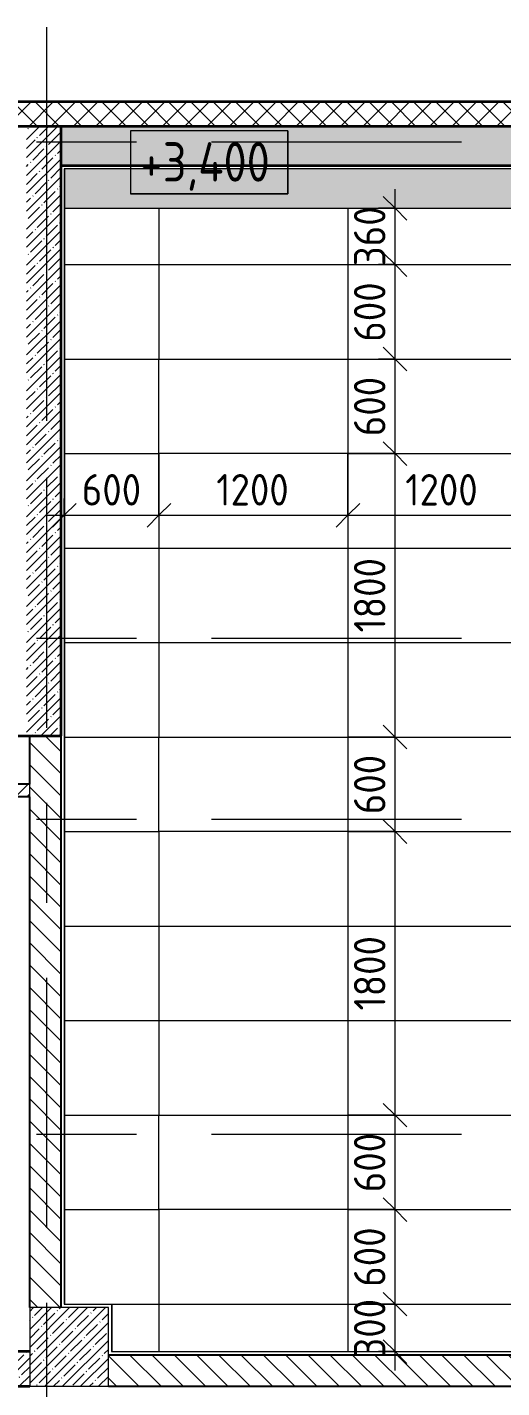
# Model space of a CAD drawing. Header units: millimetres. Extents: x 81469 to 281789, y -8553 to 29000.
# Drawn here: x 100584 to 103598, y 13390 to 22028 of the extents above; entities that cross this region are included whole.
import ezdxf

# ---------------------------------------------------------------- set-up
doc = ezdxf.new("R2010")
doc.units = ezdxf.units.MM
doc.linetypes.add('Осевая', pattern=[3175, 635, -476.25, 1587.5, -476.25])
for name, color, linetype, lineweight in [('A-ANNO-DIMS', 7, 'Continuous', 9), ('A-ANNO-DIMS-100', 7, 'Continuous', 9), ('A-CLNG', 7, 'Continuous', 9), ('A-CLNG-PATT', 7, 'Continuous', 9), ('A-WALL', 7, 'Continuous', 9), ('G-ANNO-DIMS', 7, 'Continuous', 9), ('I-WALL', 7, 'Continuous', 9), ('S-COLS', 7, 'Continuous', 9), ('Оси', 7, 'Continuous', 9), ('Оси-2', 7, 'Осевая', 9)]:
    doc.layers.add(name, color=color, linetype=linetype, lineweight=lineweight)
for name, color, linetype, lineweight, true_color in [('A-WALL-2', 7, 'Continuous', 25, 0x3c3c3c), ('A-WALL-3', 7, 'Continuous', 35, 0x3c3c3c), ('A-WALL-FNSH-1', 7, 'Continuous', 9, 0x3c3c3c), ('A-WALL-FNSH-2', 7, 'Continuous', 13, 0x3c3c3c)]:
    doc.layers.add(name, color=color, linetype=linetype, lineweight=lineweight, true_color=true_color)
doc.styles.add('GOST Common', font='GOST_Common.ttf', dxfattribs={"width": 0.9, "height": 250})
doc.styles.add('ISOCPEUR_1', font='isocpeur.ttf', dxfattribs={"width": 0.9, "height": 200})
doc.dimstyles.new('ISO-2_0_0_9К_Средний_округл2', dxfattribs={"dimscale": 304.8, "dimtxt": 199.196235, "dimasz": 0.492126, "dimexe": 0.393701, "dimexo": 0, "dimgap": 0, "dimtad": 1, "dimdec": 0, "dimrnd": 10, "dimzin": 0, "dimdsep": 46, "dimtxsty": 'ISOCPEUR_1', "dimblk1": 'OBLIQUE', "dimblk2": 'OBLIQUE', "dimsah": 1, "dimcen": 0.09, "dimdle": 0.393701, "dimazin": 0, "dimtfac": 1, "dimtdec": 4, "dimtix": 1, "dimtmove": 0, "dimatfit": 3, "dimfxl": 1, "dimtvp": 1, "dimtolj": 1, "dimtzin": 0, "dimarcsym": 2})
pattern_1 = [(45, (0, 0), (-57.024626, 57.024626), []), (45, (57.025, 0), (-57.024626, 57.024626), [100.806, -20.161, 3.353, -16.808])]
pattern_2 = [(135, (0, 0), (-70.71068, -70.71068), [])]

# ---------------------------------------------------------------- blocks, each defined once
blk = doc.blocks.new('BSC_Колонна _Прямоугольная - 500х500-17857564-План потолков с обозначением видов отделки и геометрии 3 этажа в осях 23-33')
at = {"layer": 'S-COLS'}
h = blk.add_hatch(dxfattribs=at)
h.set_pattern_fill('FP_18', color=256, style=0, pattern_type=2)
h.set_pattern_definition([(45, (-100850, -13650), (-57.024626, 57.024626), []), (45, (-100792.975, -13650), (-57.024626, 57.024626), [100.806, -20.161, 3.353, -16.808])])
h.paths.add_polyline_path([(-250, -250), (250, -250), (250, 250), (-250, 250), (-250, -245.1)])
for p, q in [((250, 250), (-250, 250)), ((-250, 250), (-250, -250)), ((250, -250), (250, 250)), ((-250, -250), (250, -250))]:
    blk.add_line(p, q, dxfattribs=at)
blk = doc.blocks.new('DIMBLOCK27-План потолков с обозначением видов отделки и геометрии 3 этажа в осях 23-33')
at = {"layer": 'A-ANNO-DIMS-100', "lineweight": 20}
for p, q in [((102920.6, 13921), (102845.6, 13996)), ((102920.6, 13921), (102995.6, 13846)), ((102920.6, 13620), (102845.6, 13695)), ((102920.6, 13620), (102995.6, 13545))]:
    blk.add_line(p, q, dxfattribs=at)
at = {"layer": 'A-ANNO-DIMS-100'}
for p, q in [((102814.5, 13921), (103040.6, 13921)), ((102920.6, 13921), (102814.5, 13921)), ((102920.6, 13500), (102920.6, 13921)), ((102814.5, 13620), (103040.6, 13620)), ((102920.6, 13620), (102814.5, 13620))]:
    blk.add_line(p, q, dxfattribs=at)
at = {"layer": 'A-ANNO-DIMS-100', "color": 0, "insert": (102659.3, 13580.9), "char_height": 200, "width": 455.087, "attachment_point": 1, "rotation": 90, "line_spacing_factor": 1.149209, "style": 'ISOCPEUR_1'}
blk.add_mtext('300', dxfattribs=at)
blk = doc.blocks.new('_Oblique')
at = {"color": 0, "linetype": 'ByBlock', "lineweight": -2}
blk.add_line((-0.5, -0.5), (0.5, 0.5), dxfattribs=at)
blk = doc.blocks.new('DIMBLOCK28-План потолков с обозначением видов отделки и геометрии 3 этажа в осях 23-33')
at = {"layer": 'A-ANNO-DIMS-100'}
for p, q in [((102621.1, 14521), (103040.6, 14521)), ((102920.6, 14521), (102621.1, 14521)), ((102920.6, 13921), (102920.6, 14521)), ((102814.5, 13921), (103040.6, 13921)), ((102920.6, 13921), (102814.5, 13921))]:
    blk.add_line(p, q, dxfattribs=at)
at = {"layer": 'A-ANNO-DIMS-100', "lineweight": 20}
for p, q in [((102920.6, 14521), (102845.6, 14596)), ((102920.6, 14521), (102995.6, 14446)), ((102920.6, 13921), (102845.6, 13996)), ((102920.6, 13921), (102995.6, 13846))]:
    blk.add_line(p, q, dxfattribs=at)
at = {"layer": 'A-ANNO-DIMS-100', "color": 0, "insert": (102659.3, 14031.3), "char_height": 200, "width": 455.087, "attachment_point": 1, "rotation": 90, "line_spacing_factor": 1.149209, "style": 'ISOCPEUR_1'}
blk.add_mtext('600', dxfattribs=at)
blk = doc.blocks.new('DIMBLOCK29-План потолков с обозначением видов отделки и геометрии 3 этажа в осях 23-33')
at = {"layer": 'A-ANNO-DIMS-100'}
for p, q in [((102621.1, 15121), (103040.6, 15121)), ((102920.6, 15121), (102621.1, 15121)), ((102920.6, 14521), (102920.6, 15121)), ((102621.1, 14521), (103040.6, 14521)), ((102920.6, 14521), (102621.1, 14521))]:
    blk.add_line(p, q, dxfattribs=at)
at = {"layer": 'A-ANNO-DIMS-100', "lineweight": 20}
for p, q in [((102920.6, 15121), (102845.6, 15196)), ((102920.6, 15121), (102995.6, 15046)), ((102920.6, 14521), (102845.6, 14596)), ((102920.6, 14521), (102995.6, 14446))]:
    blk.add_line(p, q, dxfattribs=at)
at = {"layer": 'A-ANNO-DIMS-100', "color": 0, "insert": (102659.3, 14631.4), "char_height": 200, "width": 455.087, "attachment_point": 1, "rotation": 90, "line_spacing_factor": 1.149209, "style": 'ISOCPEUR_1'}
blk.add_mtext('600', dxfattribs=at)
blk = doc.blocks.new('DIMBLOCK30-План потолков с обозначением видов отделки и геометрии 3 этажа в осях 23-33')
at = {"layer": 'A-ANNO-DIMS-100', "lineweight": 20}
for p, q in [((102920.6, 16921), (102845.6, 16996)), ((102920.6, 16921), (102995.6, 16846)), ((102920.6, 15121), (102845.6, 15196)), ((102920.6, 15121), (102995.6, 15046))]:
    blk.add_line(p, q, dxfattribs=at)
at = {"layer": 'A-ANNO-DIMS-100'}
for p, q in [((102621.1, 16921), (103040.6, 16921)), ((102920.6, 16921), (102621.1, 16921)), ((102920.6, 15121), (102920.6, 16921)), ((102621.1, 15121), (103040.6, 15121)), ((102920.6, 15121), (102621.1, 15121))]:
    blk.add_line(p, q, dxfattribs=at)
at = {"layer": 'A-ANNO-DIMS-100', "color": 0, "insert": (102659.3, 15785.4), "char_height": 200, "width": 565.411, "attachment_point": 1, "rotation": 90, "line_spacing_factor": 1.149209, "style": 'ISOCPEUR_1'}
blk.add_mtext('1800', dxfattribs=at)
blk = doc.blocks.new('DIMBLOCK31-План потолков с обозначением видов отделки и геометрии 3 этажа в осях 23-33')
at = {"layer": 'A-ANNO-DIMS-100', "lineweight": 20}
for p, q in [((102920.6, 17521), (102845.6, 17596)), ((102920.6, 17521), (102995.6, 17446)), ((102920.6, 16921), (102845.6, 16996)), ((102920.6, 16921), (102995.6, 16846))]:
    blk.add_line(p, q, dxfattribs=at)
at = {"layer": 'A-ANNO-DIMS-100'}
for p, q in [((102621.1, 17521), (103040.6, 17521)), ((102920.6, 17521), (102621.1, 17521)), ((102920.6, 16921), (102920.6, 17521)), ((102621.1, 16921), (103040.6, 16921)), ((102920.6, 16921), (102621.1, 16921))]:
    blk.add_line(p, q, dxfattribs=at)
at = {"layer": 'A-ANNO-DIMS-100', "color": 0, "insert": (102659.3, 17031.4), "char_height": 200, "width": 455.087, "attachment_point": 1, "rotation": 90, "line_spacing_factor": 1.149209, "style": 'ISOCPEUR_1'}
blk.add_mtext('600', dxfattribs=at)
blk = doc.blocks.new('DIMBLOCK32-План потолков с обозначением видов отделки и геометрии 3 этажа в осях 23-33')
at = {"layer": 'A-ANNO-DIMS-100', "lineweight": 20}
for p, q in [((102920.6, 19321), (102845.6, 19396)), ((102920.6, 19321), (102995.6, 19246)), ((102920.6, 17521), (102845.6, 17596)), ((102920.6, 17521), (102995.6, 17446))]:
    blk.add_line(p, q, dxfattribs=at)
at = {"layer": 'A-ANNO-DIMS-100'}
for p, q in [((102621.1, 19321), (103040.6, 19321)), ((102920.6, 19321), (102621.1, 19321)), ((102920.6, 17521), (102920.6, 19321)), ((102621.1, 17521), (103040.6, 17521)), ((102920.6, 17521), (102621.1, 17521))]:
    blk.add_line(p, q, dxfattribs=at)
at = {"layer": 'A-ANNO-DIMS-100', "color": 0, "insert": (102659.3, 18185.4), "char_height": 200, "width": 565.411, "attachment_point": 1, "rotation": 90, "line_spacing_factor": 1.149209, "style": 'ISOCPEUR_1'}
blk.add_mtext('1800', dxfattribs=at)
blk = doc.blocks.new('DIMBLOCK33-План потолков с обозначением видов отделки и геометрии 3 этажа в осях 23-33')
at = {"layer": 'A-ANNO-DIMS-100', "lineweight": 20}
for p, q in [((102920.6, 19921), (102845.6, 19996)), ((102920.6, 19921), (102995.6, 19846)), ((102920.6, 19321), (102845.6, 19396)), ((102920.6, 19321), (102995.6, 19246))]:
    blk.add_line(p, q, dxfattribs=at)
at = {"layer": 'A-ANNO-DIMS-100'}
for p, q in [((102814.5, 19921), (103040.6, 19921)), ((102920.6, 19921), (102814.5, 19921)), ((102920.6, 19321), (102920.6, 19921)), ((102621.1, 19321), (103040.6, 19321)), ((102920.6, 19321), (102621.1, 19321))]:
    blk.add_line(p, q, dxfattribs=at)
at = {"layer": 'A-ANNO-DIMS-100', "color": 0, "insert": (102659.3, 19431.3), "char_height": 200, "width": 455.087, "attachment_point": 1, "rotation": 90, "line_spacing_factor": 1.149209, "style": 'ISOCPEUR_1'}
blk.add_mtext('600', dxfattribs=at)
blk = doc.blocks.new('DIMBLOCK34-План потолков с обозначением видов отделки и геометрии 3 этажа в осях 23-33')
at = {"layer": 'A-ANNO-DIMS-100', "lineweight": 20}
for p, q in [((102920.6, 20521), (102845.6, 20596)), ((102920.6, 20521), (102995.6, 20446)), ((102920.6, 19921), (102845.6, 19996)), ((102920.6, 19921), (102995.6, 19846))]:
    blk.add_line(p, q, dxfattribs=at)
at = {"layer": 'A-ANNO-DIMS-100'}
for p, q in [((102814.5, 20521), (103040.6, 20521)), ((102920.6, 20521), (102814.5, 20521)), ((102920.6, 19921), (102920.6, 20521)), ((102814.5, 19921), (103040.6, 19921)), ((102920.6, 19921), (102814.5, 19921))]:
    blk.add_line(p, q, dxfattribs=at)
at = {"layer": 'A-ANNO-DIMS-100', "color": 0, "insert": (102659.3, 20031.3), "char_height": 200, "width": 455.087, "attachment_point": 1, "rotation": 90, "line_spacing_factor": 1.149209, "style": 'ISOCPEUR_1'}
blk.add_mtext('600', dxfattribs=at)
blk = doc.blocks.new('DIMBLOCK35-План потолков с обозначением видов отделки и геометрии 3 этажа в осях 23-33')
at = {"layer": 'A-ANNO-DIMS-100'}
for p, q in [((102920.6, 20521), (102920.6, 20999)), ((102814.5, 20879), (103040.6, 20879)), ((102920.6, 20879), (102814.5, 20879)), ((102814.5, 20521), (103040.6, 20521)), ((102920.6, 20521), (102814.5, 20521))]:
    blk.add_line(p, q, dxfattribs=at)
at = {"layer": 'A-ANNO-DIMS-100', "lineweight": 20}
for p, q in [((102920.6, 20879), (102845.6, 20954)), ((102920.6, 20879), (102995.6, 20804)), ((102920.6, 20521), (102845.6, 20596)), ((102920.6, 20521), (102995.6, 20446))]:
    blk.add_line(p, q, dxfattribs=at)
at = {"layer": 'A-ANNO-DIMS-100', "color": 0, "insert": (102659.3, 20510.4), "char_height": 200, "width": 455.087, "attachment_point": 1, "rotation": 90, "line_spacing_factor": 1.149209, "style": 'ISOCPEUR_1'}
blk.add_mtext('360', dxfattribs=at)
blk = doc.blocks.new('DIMBLOCK36-План потолков с обозначением видов отделки и геометрии 3 этажа в осях 23-33')
at = {"layer": 'A-ANNO-DIMS-100'}
for p, q in [((101421.1, 19321), (101421.1, 18810.1)), ((101421.1, 18930.1), (101421.1, 19321)), ((100820, 19036.2), (100820, 18810.1)), ((100820, 18930.1), (100820, 19036.2)), ((100700, 18930.1), (101421.1, 18930.1))]:
    blk.add_line(p, q, dxfattribs=at)
at = {"layer": 'A-ANNO-DIMS-100', "lineweight": 20}
for p, q in [((100820, 18930.1), (100895, 19005.1)), ((101421.1, 18930.1), (101496.1, 19005.1)), ((100820, 18930.1), (100745, 18855.1)), ((101421.1, 18930.1), (101346.1, 18855.1))]:
    blk.add_line(p, q, dxfattribs=at)
at = {"layer": 'A-ANNO-DIMS-100', "color": 0, "insert": (100930.9, 19191.4), "char_height": 200, "width": 455.087, "attachment_point": 1, "line_spacing_factor": 1.149209, "style": 'ISOCPEUR_1'}
blk.add_mtext('600', dxfattribs=at)
blk = doc.blocks.new('DIMBLOCK37-План потолков с обозначением видов отделки и геометрии 3 этажа в осях 23-33')
at = {"layer": 'A-ANNO-DIMS-100'}
for p, q in [((101421.1, 19321), (101421.1, 18810.1)), ((101421.1, 18930.1), (101421.1, 19321)), ((102621.1, 19321), (102621.1, 18810.1)), ((102621.1, 18930.1), (102621.1, 19321)), ((101421.1, 18930.1), (102621.1, 18930.1))]:
    blk.add_line(p, q, dxfattribs=at)
at = {"layer": 'A-ANNO-DIMS-100', "lineweight": 20}
for p, q in [((101421.1, 18930.1), (101496.1, 19005.1)), ((102621.1, 18930.1), (102696.1, 19005.1)), ((101421.1, 18930.1), (101346.1, 18855.1)), ((102621.1, 18930.1), (102546.1, 18855.1))]:
    blk.add_line(p, q, dxfattribs=at)
at = {"layer": 'A-ANNO-DIMS-100', "color": 0, "insert": (101785.5, 19191.4), "char_height": 200, "width": 565.411, "attachment_point": 1, "line_spacing_factor": 1.149209, "style": 'ISOCPEUR_1'}
blk.add_mtext('1200', dxfattribs=at)
blk = doc.blocks.new('DIMBLOCK38-План потолков с обозначением видов отделки и геометрии 3 этажа в осях 23-33')
at = {"layer": 'A-ANNO-DIMS-100'}
for p, q in [((102621.1, 19321), (102621.1, 18810.1)), ((102621.1, 18930.1), (102621.1, 19321)), ((103821.1, 19321), (103821.1, 18810.1)), ((103821.1, 18930.1), (103821.1, 19321)), ((102621.1, 18930.1), (103821.1, 18930.1))]:
    blk.add_line(p, q, dxfattribs=at)
at = {"layer": 'A-ANNO-DIMS-100', "lineweight": 20}
for p, q in [((102621.1, 18930.1), (102696.1, 19005.1)), ((103821.1, 18930.1), (103896.1, 19005.1)), ((102621.1, 18930.1), (102546.1, 18855.1)), ((103821.1, 18930.1), (103746.1, 18855.1))]:
    blk.add_line(p, q, dxfattribs=at)
at = {"layer": 'A-ANNO-DIMS-100', "color": 0, "insert": (102985.5, 19191.4), "char_height": 200, "width": 565.411, "attachment_point": 1, "line_spacing_factor": 1.149209, "style": 'ISOCPEUR_1'}
blk.add_mtext('1200', dxfattribs=at)
blk = doc.blocks.new('Высотные отметки - 10х4_h_-17668695-План потолков с обозначением видов отделки и геометрии 3 этажа в осях 23-33')
at = {"layer": 'G-ANNO-DIMS'}
for p, q in [((-5, 4), (-5, 0)), ((5, 4), (-5, 4)), ((5, 4), (-5, 4)), ((-5, 4), (-5, 0)), ((5, 4), (5, 0)), ((5, 0), (5, 4)), ((5, 0), (-5, 0)), ((-5, 0), (5, 0))]:
    blk.add_line(p, q, dxfattribs=at)

msp = doc.modelspace()

# ---------------------------------------------------------------- hatches: boundary and pattern name
at = {"layer": 'A-CLNG-PATT'}
h = msp.add_hatch(color=256, dxfattribs=at)
h.paths.add_polyline_path([(104588.5, 20879), (105529, 20879), (105529, 21129), (100821, 21129), (100821, 20879), (101718.5, 20879)])
h.paths.add_polyline_path([(110328.4, 20879), (110329, 20879), (110328.4, 21129), (106071, 21129), (106071, 20879), (107458.4, 20879)])
h = msp.add_hatch(dxfattribs=at)
h.set_pattern_fill('FP_23', color=256, style=0, pattern_type=2)
h.set_pattern_definition([(180, (105021.1, 15120.96), (-7e-14, -600), []), (270, (105021.1, 15121), (1200, 7e-14), [])])
h.paths.add_polyline_path([(109849, 13621), (109849, 14151), (110550, 14151), (110550, 20879), (106050, 20879), (106050, 13921), (106071, 13921), (106071, 13621), (107458.4, 13621)])
h.paths.add_polyline_path([(105421.1, 13621), (105529, 13621), (105529, 13921), (105550, 13921), (105550, 20879), (100821, 20879), (100821, 13921), (101121, 13921), (101121, 13621), (104994.5, 13621), (104985, 13656.2), (105057.5, 13656.2), (105048.1, 13621), (105286.1, 13621)])
h.paths.add_polyline_path([(104756.4, 13884.6), (104621.1, 13920.7), (104756.3, 13957)])
h.paths.add_polyline_path([(105285.9, 13884.9), (105285.9, 13957.4), (105421.1, 13921.2), (105367.7, 13906.8)])
h.paths.add_polyline_path([(104984.7, 14185.7), (105021.1, 14320.1), (105057.2, 14185.8), (105021.1, 14185.7)])
h.paths.add_polyline_path([(109821.1, 14521), (108621.1, 14521), (108621.1, 15121), (109821.1, 15121)])
h.paths.add_polyline_path([(107421.1, 14521), (106221.1, 14521), (106221.1, 15121), (107421.1, 15121)])
h.paths.add_polyline_path([(104984.7, 14521), (103821.1, 14521), (103821.1, 15121), (105021.1, 15121), (105021.1, 14521)])
h.paths.add_polyline_path([(101718.5, 14521), (101421.1, 14521), (101421.1, 15121), (102621.1, 15121), (102621.1, 14521)])
h.paths.add_polyline_path([(109821.1, 16921), (108621.1, 16921), (108621.1, 17521), (109821.1, 17521), (109821.1, 17514.4)])
h.paths.add_polyline_path([(107421.1, 16921), (106221.1, 16921), (106221.1, 17521), (107421.1, 17521), (107421.1, 17514.4)])
h.paths.add_polyline_path([(104588.5, 16921), (103821.1, 16921), (103821.1, 17521), (105021.1, 17521), (105021.1, 16921)])
h.paths.add_polyline_path([(101718.5, 16921), (101421.1, 16921), (101421.1, 17521), (102621.1, 17521), (102621.1, 16921)])
h.paths.add_polyline_path([(108621.1, 19321), (108621.1, 19921), (109821.1, 19921), (109821.1, 19321)])
h.paths.add_polyline_path([(107421.1, 19321), (106221.1, 19321), (106221.1, 19921), (107421.1, 19921), (107421.1, 19569.2)])
h.paths.add_polyline_path([(103821.1, 19321), (103821.1, 19921), (105021.1, 19921), (105021.1, 19321), (104588.5, 19321)])
h.paths.add_polyline_path([(101718.5, 19321), (101421.1, 19321), (101421.1, 19921), (102621.1, 19921), (102621.1, 19321)])
at = {"layer": 'A-WALL'}
h = msp.add_hatch(dxfattribs=at)
h.set_pattern_fill('FP_2', color=256, style=0, pattern_type=2)
h.set_pattern_definition([(45, (0, 0), (-70.71068, 70.71068), []), (135, (0, 0), (-70.71068, -70.71068), [])])
h.paths.add_polyline_path([(125080, 21400), (125230, 21400), (125230, 21550), (96610, 21550), (96610, 21400), (124830, 21400)])
h.paths.add_polyline_path([(93310, 21400), (93310, 21550), (93290, 21550), (93290, 21400)])
at = {"layer": 'I-WALL'}
h = msp.add_hatch(dxfattribs=at)
h.set_pattern_fill('FP_1', color=256, style=0, pattern_type=2)
h.set_pattern_definition(pattern_1)
h.paths.add_polyline_path([(100580, 17530), (100800, 17530), (100800, 21400), (100580, 21400), (100580, 17750)])
h = msp.add_hatch(dxfattribs=at)
h.set_pattern_fill('FP_1', color=256, style=0, pattern_type=2)
h.set_pattern_definition(pattern_1)
h.paths.add_polyline_path([(110350, 21150), (110350, 21400), (106050, 21400), (106050, 21150), (110328.4, 21150)])
h.paths.add_polyline_path([(121040, 21150), (121040, 21400), (120850, 21400), (120850, 21150)])
h.paths.add_polyline_path([(120150, 21150), (120150, 21400), (116100.4, 21400), (116100.4, 21150), (118938.4, 21150)])
h.paths.add_polyline_path([(105550, 21150), (105550, 21400), (100800, 21400), (100800, 21150), (104588.5, 21150)])
h.paths.add_polyline_path([(115600.4, 21150), (115600.4, 21400), (111050, 21400), (111050, 21150), (114633.4, 21150)])
h = msp.add_hatch(dxfattribs=at)
h.set_pattern_fill('FP_3', color=256, style=0, pattern_type=2)
h.set_pattern_definition(pattern_2)
h.paths.add_polyline_path([(100600, 13900), (100800, 13900), (100800, 17530), (100600, 17530), (100600, 15459.6)])
h = msp.add_hatch(dxfattribs=at)
h.set_pattern_fill('FP_4', color=256, style=0, pattern_type=2)
h.set_pattern_definition([(45, (0, 0), (-35.35534, 35.35534), [])])
h.paths.add_polyline_path([(98720, 17142.8), (100600, 17142.8), (100600, 17222.8), (98720, 17222.8)])
h = msp.add_hatch(dxfattribs=at)
h.set_pattern_fill('FP_1', color=256, style=0, pattern_type=2)
h.set_pattern_definition(pattern_1)
h.paths.add_polyline_path([(100600, 13400), (100600, 13620), (98500, 13620), (98500, 13400), (98848.5, 13400)])
h = msp.add_hatch(dxfattribs=at)
h.set_pattern_fill('FP_3', color=256, style=0, pattern_type=2)
h.set_pattern_definition(pattern_2)
h.paths.add_polyline_path([(115600, 13400), (115600, 13600), (112892.1, 13600), (112871.2, 13522), (112850.3, 13600), (111050, 13600), (111050, 13400), (113198.4, 13400)])
h.paths.add_polyline_path([(120460, 13400), (120930, 13400), (120930, 13600), (116100, 13600), (116100, 13400), (120380, 13400)])
h.paths.add_polyline_path([(110550, 13400), (110550, 13600), (105042.5, 13600), (105021.4, 13521), (105000.1, 13600), (101100, 13600), (101100, 13400), (110328.4, 13400)])

# ---------------------------------------------------------------- linework, layer by layer
at = {"layer": 'A-CLNG'}
for p, q in [((100821, 21129), (100821, 13921)), ((105529, 21129), (100821, 21129)), ((100821, 20879), (105529, 20879)), ((101421.1, 19321), (101421.1, 19921)), ((101421.1, 19921), (102621.1, 19921)), ((102621.1, 19921), (102621.1, 19321)), ((102621.1, 19321), (101421.1, 19321)), ((101421.1, 16921), (101421.1, 17521)), ((101421.1, 17521), (102621.1, 17521)), ((102621.1, 17521), (102621.1, 16921)), ((102621.1, 16921), (101421.1, 16921)), ((101421.1, 14521), (101421.1, 15121)), ((101421.1, 15121), (102621.1, 15121)), ((102621.1, 15121), (102621.1, 14521)), ((102621.1, 14521), (101421.1, 14521)), ((101121, 13621), (104994.5, 13621))]:
    msp.add_line(p, q, dxfattribs=at)
at = {"layer": 'A-WALL'}
for p, q in [((125230, 21550), (96610, 21550)), ((100600, 17142.8), (100600, 17222.8))]:
    msp.add_line(p, q, dxfattribs=at)
at = {"layer": 'A-WALL-2'}
for p, q in [((100600, 17222.8), (100600, 17530)), ((100800, 13900), (100800, 17530)), ((100600, 17222.8), (98720, 17222.8)), ((100600, 17142.8), (98720, 17142.8)), ((100600, 13900), (100600, 17142.8)), ((101100, 13600), (105000.1, 13600)), ((101100, 13400), (110550, 13400))]:
    msp.add_line(p, q, dxfattribs=at)
at = {"layer": 'A-WALL-3'}
for p, q in [((96610, 21400), (100800, 21400)), ((100800, 21400), (105550, 21400)), ((100800, 17530), (100800, 21400)), ((100800, 21150), (105550, 21150)), ((97720, 17530), (100800, 17530)), ((100600, 13620), (98720, 13620)), ((98500, 13400), (100600, 13400))]:
    msp.add_line(p, q, dxfattribs=at)
at = {"layer": 'A-WALL-FNSH-1'}
msp.add_line((125238, 21558), (96610, 21558), dxfattribs=at)
at = {"layer": 'A-WALL-FNSH-2'}
msp.add_line((125233, 21553), (96610, 21553), dxfattribs=at)
at = {"layer": 'I-WALL'}
for p, q in [((100820, 21130), (100820, 13920)), ((105529, 21130), (100820, 21130)), ((100820, 21129), (100821, 21129)), ((101150, 21130), (101150, 21129)), ((103450, 21130), (103450, 21129)), ((100820, 13920), (101121, 13920)), ((100821, 13921), (101121, 13921)), ((100821, 13921), (100821, 13920)), ((101120, 13920), (101120, 13620)), ((101121, 13921), (101121, 13621)), ((101120, 13621), (101121, 13621)), ((101120, 13620), (104994.8, 13620)), ((101121, 13621), (101121, 13621))]:
    msp.add_line(p, q, dxfattribs=at)
at = {"layer": 'Оси'}
msp.add_line((100710, 19528.3), (100710, 22028.3), dxfattribs=at)
at = {"layer": 'Оси-2'}
for p, q in [((84769.4, 21300), (122580, 21300)), ((100710, 593.7), (100710, 19528.3)), ((84769.4, 18150), (122580, 18150)), ((84769.4, 17000), (122580, 17000)), ((84769.4, 15000), (121980, 15000)), ((84769.4, 13400), (121980, 13400))]:
    msp.add_line(p, q, dxfattribs=at)

# ---------------------------------------------------------------- block references
at = {"layer": 'G-ANNO-DIMS', "xscale": 99.99999999999993, "yscale": 99.99999999999993, "zscale": 99.99999999999993}
msp.add_blockref('Высотные отметки - 10х4_h_-17668695-План потолков с обозначением видов отделки и геометрии 3 этажа в осях 23-33', (101739.5, 20971.4), dxfattribs=at)
at = {"layer": 'S-COLS'}
msp.add_blockref('BSC_Колонна _Прямоугольная - 500х500-17857564-План потолков с обозначением видов отделки и геометрии 3 этажа в осях 23-33', (100850, 13650), dxfattribs=at)

# ---------------------------------------------------------------- texts
at = {"layer": 'G-ANNO-DIMS', "insert": (101299.5, 21298.1), "char_height": 250, "width": 1055.976, "attachment_point": 1, "line_spacing_factor": 1.022761, "style": 'GOST Common'}
msp.add_mtext('+3,400', dxfattribs=at)

# ---------------------------------------------------------------- dimensions: what is measured, and where the dimension line sits
at = {"layer": 'A-ANNO-DIMS'}
for base, p1, p2, override, picture, middle in [((102920.6, 20879), (102814.5, 20521), (102814.5, 20879), {"dimpost": '<>', "dimfxl": 358.035864}, 'DIMBLOCK35-План потолков с обозначением видов отделки и геометрии 3 этажа в осях 23-33', (102820.6, 20700)), ((102920.6, 20521), (102814.5, 19921), (102814.5, 20521), {"dimpost": '<>', "dimfxl": 600}, 'DIMBLOCK34-План потолков с обозначением видов отделки и геометрии 3 этажа в осях 23-33', (102820.6, 20221)), ((102920.6, 19921), (102621.1, 19321), (102814.5, 19921), {"dimpost": '<>', "dimfxl": 630.398731}, 'DIMBLOCK33-План потолков с обозначением видов отделки и геометрии 3 этажа в осях 23-33', (102820.6, 19621)), ((102920.6, 19321), (102621.1, 17521), (102621.1, 19321), {"dimpost": '<>', "dimfxl": 1799.97348}, 'DIMBLOCK32-План потолков с обозначением видов отделки и геометрии 3 этажа в осях 23-33', (102820.6, 18421)), ((102920.6, 17521), (102621.1, 16921), (102621.1, 17521), {"dimpost": '<>', "dimfxl": 600.02652}, 'DIMBLOCK31-План потолков с обозначением видов отделки и геометрии 3 этажа в осях 23-33', (102820.6, 17221)), ((102920.6, 16921), (102621.1, 15121), (102621.1, 16921), {"dimpost": '<>', "dimfxl": 1799.97348}, 'DIMBLOCK30-План потолков с обозначением видов отделки и геометрии 3 этажа в осях 23-33', (102820.6, 16021)), ((102920.6, 15121), (102621.1, 14521), (102621.1, 15121), {"dimpost": '<>', "dimfxl": 600.02652}, 'DIMBLOCK29-План потолков с обозначением видов отделки и геометрии 3 этажа в осях 23-33', (102820.6, 14821)), ((102920.6, 14521), (102814.5, 13921), (102621.1, 14521), {"dimpost": '<>', "dimfxl": 630.398731}, 'DIMBLOCK28-План потолков с обозначением видов отделки и геометрии 3 этажа в осях 23-33', (102820.6, 14221)), ((102920.6, 13921), (102814.5, 13620), (102814.5, 13921), {"dimpost": '<>', "dimfxl": 300.964136}, 'DIMBLOCK27-План потолков с обозначением видов отделки и геометрии 3 этажа в осях 23-33', (102820.6, 13770.5))]:
    dim = msp.add_linear_dim(base=base, p1=p1, p2=p2, angle=90, dimstyle='ISO-2_0_0_9К_Средний_округл2', override=override, dxfattribs=at)
    dim.commit()
    dim.dimension.update_dxf_attribs({"geometry": picture, "text_midpoint": middle})
for base, p1, p2, override, picture, middle in [((101421.1, 18930.1), (100820, 19036.2), (101421.1, 19321), {"dimpost": '<>', "dimfxl": 665.168576}, 'DIMBLOCK36-План потолков с обозначением видов отделки и геометрии 3 этажа в осях 23-33', (101120.6, 19030.1)), ((102621.1, 18930.1), (101421.1, 19321), (102621.1, 19321), {"dimpost": '<>', "dimfxl": 1200.00749}, 'DIMBLOCK37-План потолков с обозначением видов отделки и геометрии 3 этажа в осях 23-33', (102021.1, 19030.1)), ((103821.1, 18930.1), (102621.1, 19321), (103821.1, 19321), {"dimpost": '<>', "dimfxl": 1199.99251}, 'DIMBLOCK38-План потолков с обозначением видов отделки и геометрии 3 этажа в осях 23-33', (103221.1, 19030.1))]:
    dim = msp.add_linear_dim(base=base, p1=p1, p2=p2, dimstyle='ISO-2_0_0_9К_Средний_округл2', override=override, dxfattribs=at)
    dim.commit()
    dim.dimension.update_dxf_attribs({"geometry": picture, "text_midpoint": middle})

doc.saveas('drawing.dxf')
